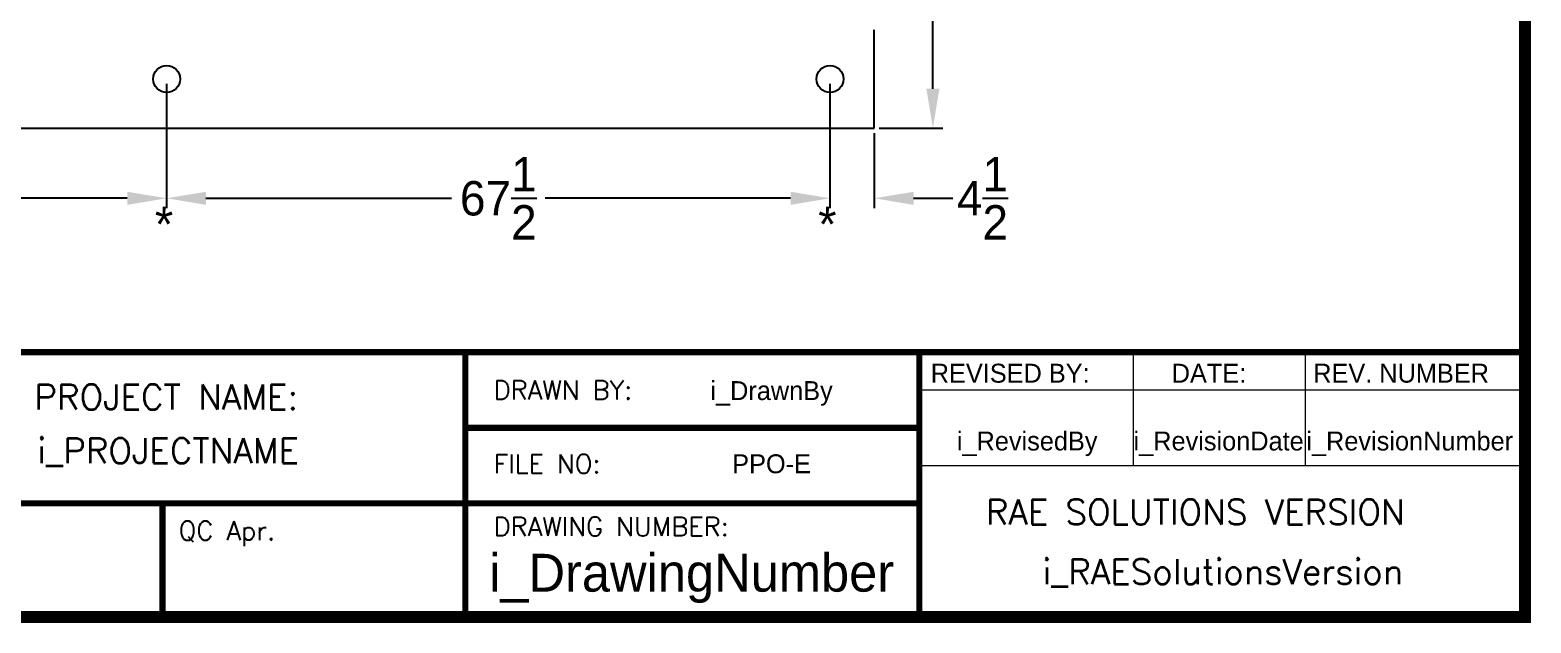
# Model space of a CAD drawing. Header units: inches. Extents: x 3739 to 4246, y 1221 to 1542.
# Drawn here: x 4088.1 to 4240.8, y 1228.2 to 1288.5 of the extents above; entities that cross this region are included whole.
import ezdxf
from ezdxf.enums import TextEntityAlignment as Align

# ---------------------------------------------------------------- set-up
doc = ezdxf.new("R2010")
doc.units = ezdxf.units.IN
doc.header["$MEASUREMENT"] = 0
doc.header["$PDSIZE"] = -1
doc.layers.add('WCTANK', color=7, linetype='Continuous')
doc.layers.add('WOTANK', color=7, linetype='Continuous')
doc.styles.add('SIMPLEX', font='SIMPLEX')
doc.dimstyles.new('General Dimension', dxfattribs={"dimtxt": 3.5, "dimasz": 4, "dimexe": 1, "dimexo": 0.5, "dimgap": 0.09, "dimtad": 0, "dimtih": 1, "dimtoh": 1, "dimdec": 3, "dimzin": 0, "dimdsep": 46, "dimlunit": 5, "dimtxsty": 'Standard', "dimcen": 0.09, "dimadec": 0, "dimazin": 0, "dimtfac": 1, "dimtdec": 3, "dimtofl": 0, "dimtmove": 0, "dimatfit": 3, "dimfxl": 1, "dimtolj": 1, "dimtzin": 0, "dimarcsym": 0})

# ---------------------------------------------------------------- blocks, each defined once
blk = doc.blocks.new('*D42')
at = {"color": 0, "linetype": 'Continuous', "lineweight": -2}
for p, q in [((4034.53, 1283.04), (4034.53, 1270.4)), ((4102, 1283.04), (4102, 1270.4)), ((4038.53, 1271.4), (4063.51, 1271.4)), ((4098, 1271.4), (4073.02, 1271.4))]:
    blk.add_line(p, q, dxfattribs=at)
at = {"color": 0, "linetype": 'Continuous'}
for points in [[(4038.53, 1272.06), (4038.53, 1270.73), (4034.53, 1271.4)], [(4098, 1272.06), (4098, 1270.73), (4102, 1271.4)]]:
    blk.add_solid(points, dxfattribs=at)
at = {"layer": 'Defpoints', "color": 0, "linetype": 'Continuous'}
for p in [(4034.53, 1283.54), (4102, 1283.54), (4102, 1271.4)]:
    blk.add_point(p, dxfattribs=at)
at = {"color": 0, "linetype": 'Continuous', "insert": (4068.27, 1271.4), "char_height": 3.5, "attachment_point": 5}
blk.add_mtext('\\A1;67{\\H1x;\\S1/2;}', dxfattribs=at)
blk = doc.blocks.new('*D43')
at = {"color": 0, "linetype": 'Continuous', "lineweight": -2}
for p, q in [((4102, 1283.04), (4102, 1270.4)), ((4169.48, 1283.04), (4169.48, 1270.4)), ((4106, 1271.4), (4130.99, 1271.4)), ((4165.48, 1271.4), (4140.5, 1271.4))]:
    blk.add_line(p, q, dxfattribs=at)
at = {"color": 0, "linetype": 'Continuous'}
for points in [[(4106, 1272.06), (4106, 1270.73), (4102, 1271.4)], [(4165.48, 1272.06), (4165.48, 1270.73), (4169.48, 1271.4)]]:
    blk.add_solid(points, dxfattribs=at)
at = {"layer": 'Defpoints', "color": 0, "linetype": 'Continuous'}
for p in [(4102, 1283.54), (4169.48, 1283.54), (4169.48, 1271.4)]:
    blk.add_point(p, dxfattribs=at)
at = {"color": 0, "linetype": 'Continuous', "insert": (4135.74, 1271.4), "char_height": 3.5, "attachment_point": 5}
blk.add_mtext('\\A1;67{\\H1x;\\S1/2;}', dxfattribs=at)
blk = doc.blocks.new('*D44')
at = {"color": 0, "linetype": 'Continuous', "lineweight": -2}
for p, q in [((4169.48, 1283.04), (4169.48, 1270.4)), ((4173.98, 1278.04), (4173.98, 1270.4)), ((4165.48, 1271.4), (4161.48, 1271.4)), ((4177.98, 1271.4), (4181.98, 1271.4))]:
    blk.add_line(p, q, dxfattribs=at)
at = {"color": 0, "linetype": 'Continuous'}
for points in [[(4165.48, 1272.06), (4165.48, 1270.73), (4169.48, 1271.4)], [(4177.98, 1272.06), (4177.98, 1270.73), (4173.98, 1271.4)]]:
    blk.add_solid(points, dxfattribs=at)
at = {"layer": 'Defpoints', "color": 0, "linetype": 'Continuous'}
for p in [(4169.48, 1283.54), (4173.98, 1278.54), (4173.98, 1271.4)]:
    blk.add_point(p, dxfattribs=at)
at = {"color": 0, "linetype": 'Continuous', "insert": (4184.99, 1271.4), "char_height": 3.5, "attachment_point": 5}
blk.add_mtext('\\A1;4{\\H1x;\\S1/2;}', dxfattribs=at)
blk = doc.blocks.new('*D47')
at = {"layer": 'Defpoints', "color": 0}
for p in [(4121.71, 1406.07), (4173.98, 1278.54), (4179.95, 1278.54)]:
    blk.add_point(p, dxfattribs=at)
at = {"layer": 'WCTANK', "color": 0, "lineweight": -2}
for p, q in [((4122.21, 1406.07), (4180.95, 1406.07)), ((4179.95, 1402.07), (4179.95, 1346.48)), ((4179.95, 1282.54), (4179.95, 1338.13)), ((4174.48, 1278.54), (4180.95, 1278.54))]:
    blk.add_line(p, q, dxfattribs=at)
at = {"layer": 'WCTANK', "color": 0}
for points in [[(4179.28, 1402.07), (4180.61, 1402.07), (4179.95, 1406.07)], [(4179.28, 1282.54), (4180.61, 1282.54), (4179.95, 1278.54)]]:
    blk.add_solid(points, dxfattribs=at)
at = {"layer": 'WCTANK', "color": 0, "insert": (4179.95, 1342.3), "char_height": 3.5, "attachment_point": 5}
blk.add_mtext('\\A1;127{\\H1x;\\S1/2;}', dxfattribs=at)
blk = doc.blocks.new('*D48')
at = {"layer": 'Defpoints', "color": 0}
for p in [(4121.71, 1384.16), (4173.98, 1278.54), (4179.95, 1278.54)]:
    blk.add_point(p, dxfattribs=at)
at = {"layer": 'WOTANK', "color": 0, "lineweight": -2}
for p, q in [((4122.21, 1384.16), (4180.95, 1384.16)), ((4179.95, 1380.16), (4179.95, 1335.52)), ((4179.95, 1282.54), (4179.95, 1327.17)), ((4174.48, 1278.54), (4180.95, 1278.54))]:
    blk.add_line(p, q, dxfattribs=at)
at = {"layer": 'WOTANK', "color": 0}
for points in [[(4179.28, 1380.16), (4180.61, 1380.16), (4179.95, 1384.16)], [(4179.28, 1282.54), (4180.61, 1282.54), (4179.95, 1278.54)]]:
    blk.add_solid(points, dxfattribs=at)
at = {"layer": 'WOTANK', "color": 0, "insert": (4179.95, 1331.35), "char_height": 3.5, "attachment_point": 5}
blk.add_mtext('\\A1;105{\\H1x;\\S5/8;}', dxfattribs=at)

msp = doc.modelspace()

# ---------------------------------------------------------------- linework, layer by layer
at = {"color": 0, "linetype": 'Continuous'}
for p, q in [((4173.9813, 1278.5352), (4173.9813, 1288.5352)), ((4173.9813, 1278.5352), (4173.9813, 1288.5352)), ((4030.0285, 1278.5352), (4173.9813, 1278.5352)), ((4030.0285, 1278.5352), (4173.9813, 1278.5352))]:
    msp.add_line(p, q, dxfattribs=at)
at = {"color": 0, "linetype": 'Continuous', "lineweight": 20}
for p, q in [((4024.5858, 1255.7377), (4178.5744, 1255.7377)), ((4132.3778, 1255.7377), (4132.3778, 1240.3389)), ((4178.5744, 1255.7377), (4178.5744, 1228.7897)), ((4178.5744, 1255.7377), (4240.1698, 1255.7377)), ((4178.5744, 1255.7377), (4178.5744, 1251.888)), ((4200.3078, 1255.7377), (4200.3078, 1244.1886)), ((4217.8108, 1255.7377), (4217.8108, 1244.1886)), ((4178.5744, 1251.888), (4240.1698, 1251.888)), ((4132.3778, 1248.0383), (4178.5744, 1248.0383)), ((4132.3778, 1240.3389), (4132.3778, 1248.0383)), ((4178.5744, 1244.1886), (4240.1698, 1244.1886)), ((4178.5744, 1240.3389), (4024.5858, 1240.3389)), ((4101.5801, 1240.3389), (4101.5801, 1228.7897)), ((4132.3778, 1240.3389), (4132.3778, 1228.7897))]:
    msp.add_line(p, q, dxfattribs=at)
for points, const_width in [([(3747.4063, 1228.7897), (4240.1698, 1228.7897), (4240.1698, 1536.7669), (3747.4063, 1536.7669), (3747.4063, 1228.7897)], 1.2319), ([(4240.1698, 1255.7377), (3870.5972, 1255.7377), (3870.5972, 1228.7897)], 0.616), ([(4132.3778, 1255.7377), (4132.3778, 1228.7897)], 0.616), ([(4178.5744, 1228.7897), (4178.5744, 1255.7377), (4240.1698, 1255.7377)], 0.616), ([(4178.5744, 1248.0383), (4132.3778, 1248.0383), (4132.3778, 1228.7897)], 0.616), ([(4178.5744, 1240.3389), (4024.5858, 1240.3389)], 0.616), ([(4101.5801, 1240.3389), (4101.5801, 1228.7897)], 0.616)]:
    msp.add_lwpolyline(points, dxfattribs=dict(at, const_width=const_width))
at = {"color": 0, "linetype": 'Continuous'}
for centre in [(4102.0049, 1283.5352), (4102.0049, 1283.5352), (4169.4813, 1283.5352), (4169.4813, 1283.5352)]:
    msp.add_circle(centre, 1.375, dxfattribs=at)
at = {"color": 0, "linetype": 'Continuous', "lineweight": 20}
msp.add_point((4178.5744, 1228.7897), dxfattribs=at)

# ---------------------------------------------------------------- texts
at = {"color": 0, "linetype": 'Continuous'}
for p in [(4100.8075, 1266.9701), (4168.2839, 1266.9701)]:
    msp.add_text('*', height=3.5821, dxfattribs=at).set_placement(p)
at = {"color": 0, "linetype": 'Continuous', "lineweight": 20}
for s, height, p in [('REVISED BY:', 1.924857, (4179.7298, 1252.6346)), ('DATE:', 1.92486, (4204.2415, 1252.6346)), ('REV. NUMBER', 1.924857, (4218.6359, 1252.6346))]:
    msp.add_text(s, height=height, dxfattribs=at).set_placement(p)
at = {"color": 0, "linetype": 'Continuous', "lineweight": 20, "style": 'SIMPLEX'}
for s, p in [('PROJECT NAME:', (4101.9667, 1249.8992)), ('i_PROJECTNAME', (4102.1611, 1244.4278)), ('i_RAESolutionsVersion', (4209.4357, 1232.1208))]:
    msp.add_text(s, height=2.556211, dxfattribs=at).set_placement(p, align=Align.CENTER)
for s, height, p in [('DRAWN BY:', 1.92486, (4135.2651, 1250.9256)), ('FILE NO:', 1.92486, (4135.2651, 1243.4123)), ('RAE SOLUTIONS VERSION', 2.556211, (4185.3228, 1238.1946)), ('QC Apr.', 1.92486, (4103.2168, 1236.618)), ('DRAWING NUMBER:', 1.924857, (4135.2651, 1237.0306))]:
    msp.add_text(s, height=height, dxfattribs=at).set_placement(p)
at = {"color": 0, "linetype": 'Continuous', "lineweight": 20}
for s, height, p in [('i_DrawnBy', 1.92486, (4163.5369, 1250.8622)), ('i_RevisedBy', 1.924857, (4189.5394, 1245.7327)), ('i_RevisionDate', 1.924857, (4209.015, 1245.7327)), ('i_RevisionNumber', 1.924857, (4228.4532, 1245.7327)), ('PPO-E', 1.92486, (4163.5369, 1243.4149)), ('i_DrawingNumber', 3.849715, (4155.4058, 1231.3655))]:
    msp.add_text(s, height=height, dxfattribs=at).set_placement(p, align=Align.CENTER)

# ---------------------------------------------------------------- dimensions: what is measured, and where the dimension line sits
at = {"color": 0, "linetype": 'Continuous'}
for base, p1, p2, picture, middle in [((4102.0049, 1271.3969), (4034.5285, 1283.5352), (4102.0049, 1283.5352), '*D42', (4068.2667, 1271.3969)), ((4169.4813, 1271.3969), (4102.0049, 1283.5352), (4169.4813, 1283.5352), '*D43', (4135.7431, 1271.3969)), ((4173.9813, 1271.3969), (4169.4813, 1283.5352), (4173.9813, 1278.5352), '*D44', (4184.988, 1271.3969))]:
    dim = msp.add_linear_dim(base=base, p1=p1, p2=p2, dimstyle='General Dimension', dxfattribs=at)
    dim.commit()
    dim.dimension.update_dxf_attribs({"geometry": picture, "text_midpoint": middle})
at = {"layer": 'WCTANK', "color": 0}
dim = msp.add_linear_dim(base=(4179.9476, 1278.5352), p1=(4121.7065, 1406.0688), p2=(4173.9813, 1278.5352), angle=90, dimstyle='General Dimension', dxfattribs=at)
dim.commit()
dim.dimension.update_dxf_attribs({"geometry": '*D47', "text_midpoint": (4179.9476, 1342.302)})
at = {"layer": 'WOTANK', "color": 0}
dim = msp.add_linear_dim(base=(4179.9476, 1278.5352), p1=(4121.7065, 1384.1602), p2=(4173.9813, 1278.5352), angle=90, dimstyle='General Dimension', dxfattribs=at)
dim.commit()
dim.dimension.update_dxf_attribs({"geometry": '*D48', "text_midpoint": (4179.9476, 1331.3477), "dimtype": 160})

doc.saveas('drawing.dxf')
